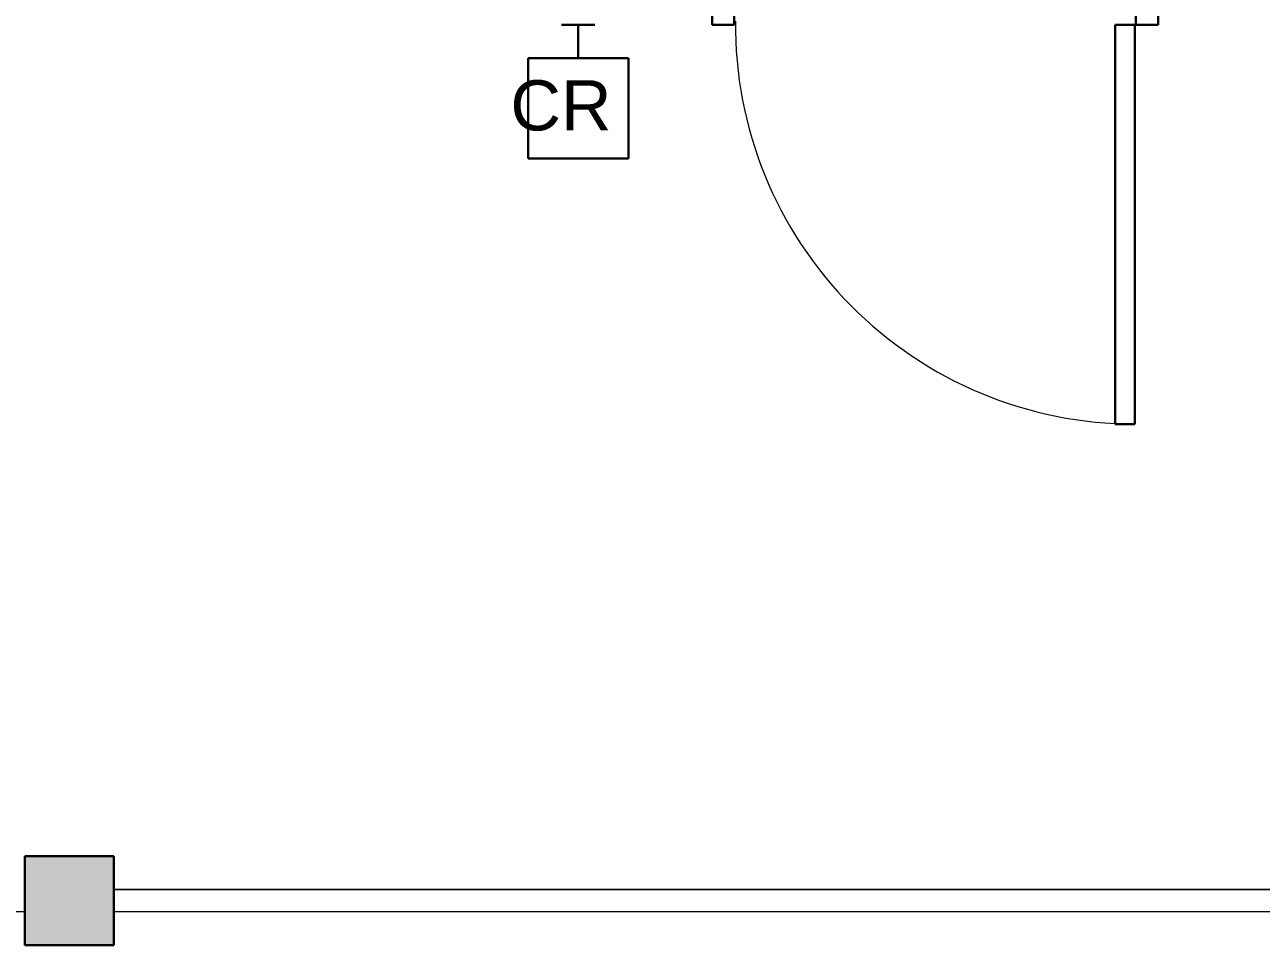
# Model space of a CAD drawing. Header units: inches. Extents: x -1176 to 1507, y -2563 to 978.
# Drawn here: x 1060.3 to 1171.1, y 9.3 to 91.9 of the extents above; entities that cross this region are included whole.
import ezdxf

# ---------------------------------------------------------------- set-up
doc = ezdxf.new("R2010")
doc.units = ezdxf.units.IN
doc.header["$MEASUREMENT"] = 0
for name, color, linetype, lineweight in [('A-ANNO-NOTE', 131, 'Continuous', 40), ('A-COLS', 52, 'Continuous', 18), ('A-DOOR', 31, 'Continuous', 18), ('A-DOOR-FRAM', 31, 'Continuous', 30), ('A-FLOR-HRAL', 11, 'Continuous', 18)]:
    doc.layers.add(name, color=color, linetype=linetype, lineweight=lineweight)
doc.styles.add('Swis721 Lt BT', font='swissl.ttf', dxfattribs={"height": 4.5})

# ---------------------------------------------------------------- blocks, each defined once
blk = doc.blocks.new('Top Rail Type - Top Rail_Internal_-6919815-2nd Floor Power _ Signal')
at = {"layer": 'A-FLOR-HRAL', "lineweight": 9}
for p, q in [((1068.27, 14.32), (1223.22, 14.32)), ((1223.22, 12.32), (1068.27, 12.32))]:
    blk.add_line(p, q, dxfattribs=at)
blk = doc.blocks.new('Top Rail Type - Top Rail_Internal_-V10-2nd Floor Power _ Signal')
at = {"layer": 'A-FLOR-HRAL', "lineweight": 9}
for p, q in [((1223.22, 14.32), (1068.27, 14.32)), ((1060.27, 12.32), (898.9, 12.32)), ((1223.22, 12.32), (1068.27, 12.32))]:
    blk.add_line(p, q, dxfattribs=at)
blk = doc.blocks.new('Single Flush - D8 3_ X 8_-8257955-2nd Floor Power _ Signal')
at = {"layer": 'A-DOOR', "lineweight": 30}
for p, q in [((16.15625, -11), (17.90625, -11)), ((16.15625, -46.8125), (16.15625, -11)), ((17.90625, -11), (17.90625, -46.8125)), ((17.90625, -46.8125), (16.15625, -46.8125))]:
    blk.add_line(p, q, dxfattribs=at)
at = {"layer": 'A-DOOR', "lineweight": 9}
blk.add_arc((17.90625, -11), 35.8125, 179.5, 270, dxfattribs=at)
at = {"layer": 'A-DOOR-FRAM'}
for p, q in [((-20, -5.25), (-20, -11)), ((-20, -5.25), (-18, -5.25)), ((-18, -5.25), (-18, -11)), ((18.000004, -5.25), (18.000004, -11)), ((18.000004, -5.25), (20.000004, -5.25)), ((20.000004, -5.25), (20.000004, -11)), ((-20, -11), (-18, -11)), ((18.000004, -11), (20.000004, -11))]:
    blk.add_line(p, q, dxfattribs=at)

msp = doc.modelspace()

# ---------------------------------------------------------------- hatches: boundary and pattern name
at = {"layer": 'A-COLS'}
msp.add_hatch(color=250, dxfattribs=at).paths.add_polyline_path([(1060.27, 9.32), (1068.27, 9.32), (1068.27, 17.32), (1060.27, 17.32)], flags=0)

# ---------------------------------------------------------------- linework, layer by layer
at = {"layer": 'A-ANNO-NOTE', "lineweight": 30}
for p, q in [((1108.4, 91.89), (1111.4, 91.89)), ((1109.9, 91.89), (1109.9, 88.89)), ((1114.4, 88.89), (1105.4, 88.89)), ((1105.4, 88.89), (1105.4, 79.89)), ((1114.4, 79.89), (1114.4, 88.89)), ((1105.4, 79.89), (1114.4, 79.89))]:
    msp.add_line(p, q, dxfattribs=at)
at = {"layer": 'A-COLS', "color": 8, "lineweight": 30}
for p, q in [((1068.27, 17.32), (1060.27, 17.32)), ((1060.27, 17.32), (1060.27, 9.32)), ((1068.27, 9.32), (1068.27, 17.32)), ((1060.27, 9.32), (1068.27, 9.32))]:
    msp.add_line(p, q, dxfattribs=at)

# ---------------------------------------------------------------- block references
at = {"layer": 'A-DOOR'}
msp.add_blockref('Single Flush - D8 3_ X 8_-8257955-2nd Floor Power _ Signal', (1141.9, 102.89), dxfattribs=at)
at = {"layer": 'A-FLOR-HRAL', "lineweight": 9}
for name in ['Top Rail Type - Top Rail_Internal_-6919815-2nd Floor Power _ Signal', 'Top Rail Type - Top Rail_Internal_-V10-2nd Floor Power _ Signal']:
    msp.add_blockref(name, (0, 0), dxfattribs=at)

# ---------------------------------------------------------------- texts
at = {"layer": 'A-ANNO-NOTE', "lineweight": 9, "insert": (1103.82, 86.91), "char_height": 4.5, "width": 10.302, "attachment_point": 1, "style": 'Swis721 Lt BT'}
msp.add_mtext('CR', dxfattribs=at)

doc.saveas('drawing.dxf')
